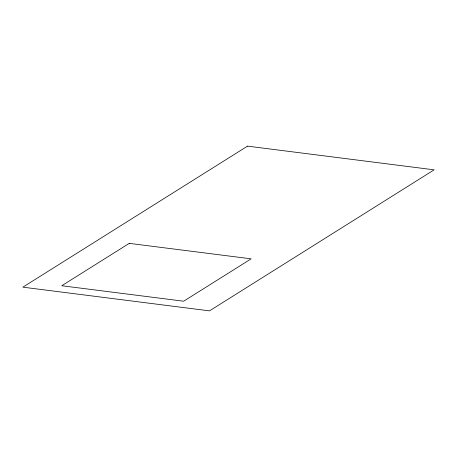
<?xml version="1.0" encoding="UTF-8"?>
<svg xmlns="http://www.w3.org/2000/svg" width="457" height="457" viewBox="0 0 457 457"><rect width="100%" height="100%" fill="white"/><g stroke="black" fill="none" stroke-linecap="round" stroke-linejoin="round"><path stroke-width="0.69" d="M247.511 146.137L22.85 287.167L209.489 310.863L434.15 169.833L247.511 146.137M129.262 243.364L61.758 285.739L183.645 301.214L251.15 258.839L129.262 243.364"/></g></svg>
